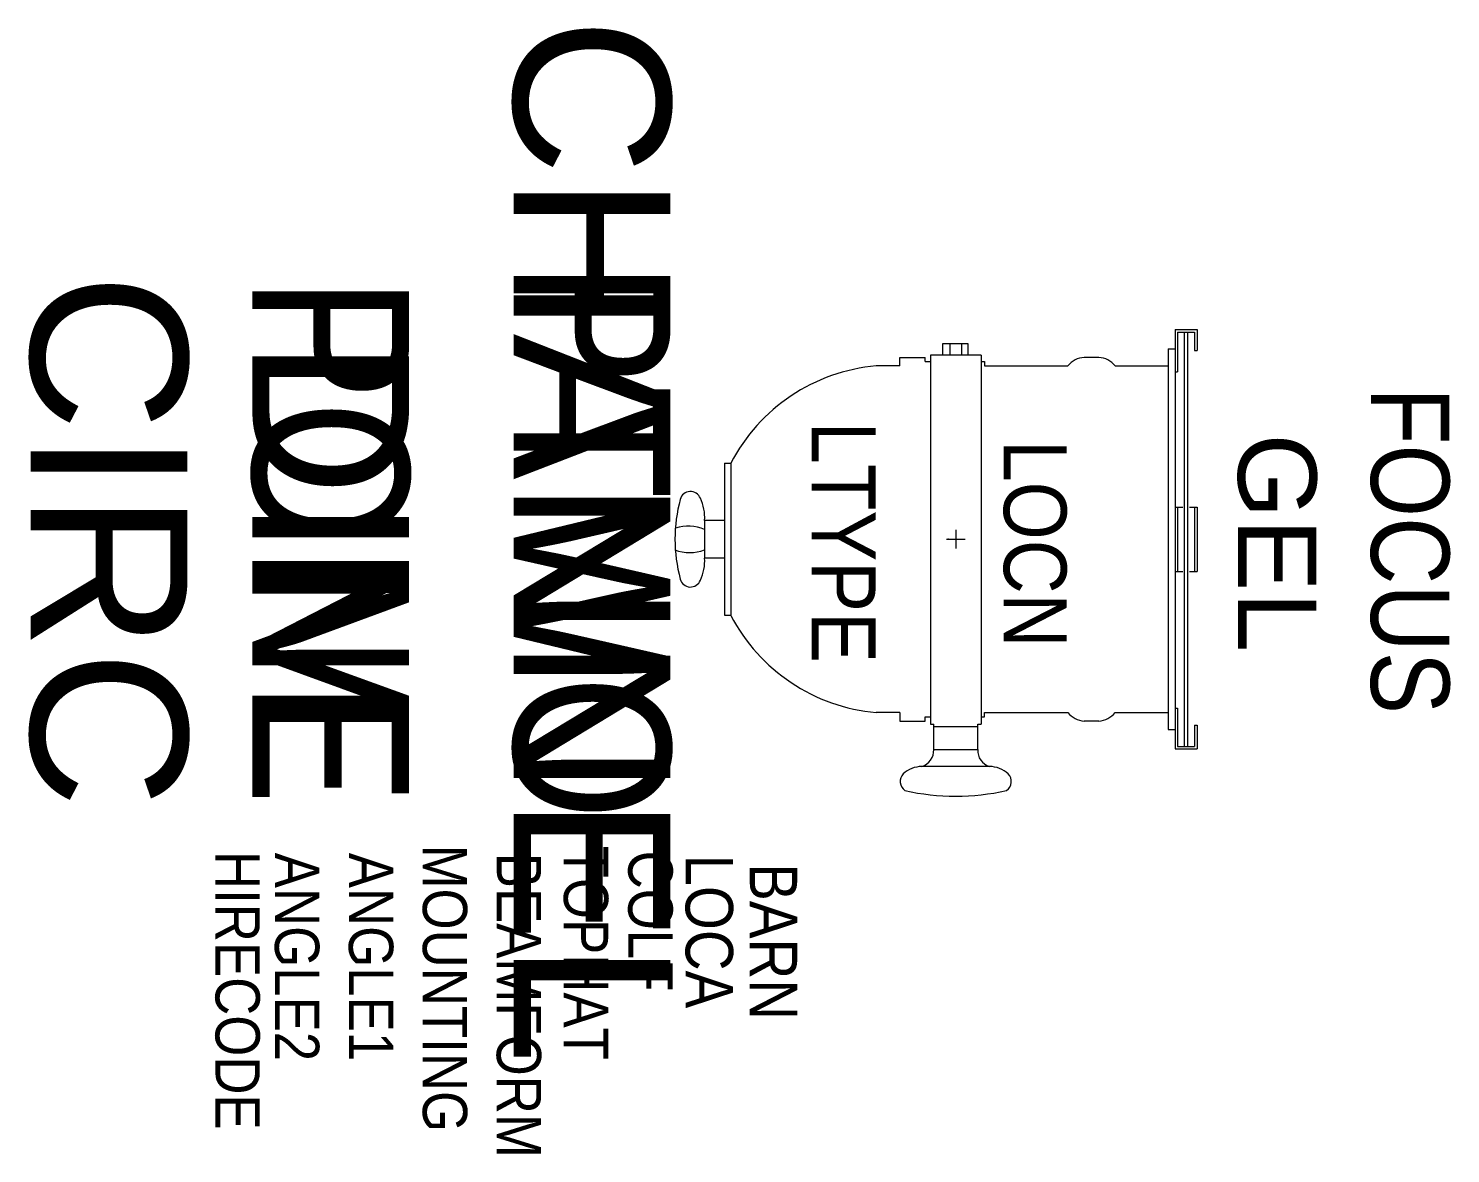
# Model space of a CAD drawing. Extents: x -543 to 228, y -375 to 235.
import ezdxf
from ezdxf.enums import TextEntityAlignment as Align

# ---------------------------------------------------------------- set-up
doc = ezdxf.new("R2010")
doc.units = 0
doc.header["$MEASUREMENT"] = 0
doc.layers.get('0').update_dxf_attribs({"linetype": 'CONTINUOUS'})
for name, color, linetype in [('1STENCIL', 7, 'CONTINUOUS'), ('CHANNEL', 3, 'CONTINUOUS'), ('CIRC', 6, 'CONTINUOUS'), ('DIMMER', 4, 'CONTINUOUS'), ('FOCUS', 7, 'CONTINUOUS'), ('GEL', 1, 'CONTINUOUS'), ('LANTERNS', 4, 'CONTINUOUS'), ('LOCATION', 7, 'CONTINUOUS'), ('MODEL', 6, 'CONTINUOUS'), ('PATCH', 5, 'CONTINUOUS'), ('PATCH2', 5, 'CONTINUOUS')]:
    doc.layers.add(name, color=color, linetype=linetype)
doc.styles.add('ARIAL', font='ARIAL.TTF')

msp = doc.modelspace()

# ---------------------------------------------------------------- linework, layer by layer
for p, q in [((78.39, 72.19), (78.39, -155.19)), ((78.39, 72.19), (90.31, 72.19)), ((79.76, 70.81), (79.76, 49.26)), ((79.76, 70.81), (88.93, 70.81)), ((83.44, -153.85), (83.44, 70.81)), ((85.31, -153.85), (85.31, 70.81)), ((88.93, 70.81), (88.93, 60.72)), ((90.31, 72.19), (90.31, 60.72)), ((-43.7, 64.35), (-43.7, 58.41)), ((-37.44, 64.35), (-37.44, 58.41)), ((-70.86, 57.06), (-57.1, 57.06)), ((-57.1, 54.76), (-54.31, 54.76)), ((-54.31, 58.36), (-54.31, -141.78)), ((-26.8, 58.36), (-54.31, 58.36)), ((-26.8, 58.36), (-26.8, -141.78)), ((-26.8, 54.76), (-25.01, 54.76)), ((37.04, 57.04), (29.13, 57.04)), ((74.72, 61.64), (74.72, -144.68)), ((74.72, 61.64), (78.39, 61.64)), ((88.93, 60.72), (90.31, 60.72)), ((-70.86, 52.47), (-83.65, 52.47)), ((-25.01, 52.47), (20.24, 52.47)), ((45.93, 52.47), (74.72, 52.47)), ((78.39, 49.26), (79.76, 49.26)), ((-165.99, -0.26), (-165.99, -82.78)), ((-165.99, -0.26), (-162.56, -0.26)), ((-162.56, -0.26), (-162.56, -82.78)), ((78.39, -24.1), (82.51, -24.1)), ((79.76, -24.1), (79.76, -58.94)), ((86.18, -24.1), (90.31, -24.1)), ((88.93, -24.1), (88.93, -58.94)), ((90.31, -24.1), (90.31, -58.94)), ((-176.73, -31.28), (-176.73, -51.76)), ((-165.99, -31.28), (-176.73, -31.28)), ((-40.56, -36.48), (-40.56, -46.56)), ((-45.6, -41.52), (-35.51, -41.52)), ((-165.99, -51.76), (-176.73, -51.76)), ((78.39, -58.94), (82.51, -58.94)), ((86.18, -58.94), (90.31, -58.94)), ((-165.99, -82.78), (-162.56, -82.78)), ((-70.86, -135.51), (-83.65, -135.51)), ((-57.1, -137.8), (-54.31, -137.8)), ((-26.8, -137.8), (-25.01, -137.8)), ((-25.01, -135.51), (20.24, -135.51)), ((45.93, -135.51), (74.72, -135.51)), ((78.39, -133.19), (79.76, -133.19)), ((79.76, -133.19), (79.76, -153.82)), ((-70.86, -140.1), (-57.1, -140.1)), ((-54.31, -141.78), (-52.48, -141.8)), ((-52.48, -155.56), (-52.48, -141.8)), ((-28.64, -143.18), (-52.48, -143.18)), ((-28.64, -141.8), (-26.8, -141.78)), ((-28.64, -155.56), (-28.64, -141.8)), ((37.04, -140.08), (29.13, -140.08)), ((74.72, -144.68), (78.39, -144.68)), ((88.93, -142.36), (88.93, -153.82)), ((88.93, -142.36), (90.31, -142.36)), ((90.31, -142.36), (90.31, -155.19)), ((79.76, -153.82), (88.93, -153.82)), ((-52.48, -155.56), (-28.64, -155.56)), ((78.39, -155.19), (90.31, -155.19)), ((-22.22, -164.73), (-58.9, -164.73))]:
    msp.add_line(p, q)
msp.add_lwpolyline([(-33.81, 58.41), (-33.81, 64.35), (-47.66, 64.35), (-47.66, 58.41)], close=True)
for centre, radius, start, end in [((29.91, 44.57), 12.49, 93.57421, 140.76847), ((36.26, 44.57), 12.49, 39.23153, 86.42579), ((-74.85, -46.1), 98.96, 95.10163, 152.40403), ((-109.82, -41.52), 82.96, 164.89615, 195.10385), ((-184.38, -21.31), 5.71, 20.26609, 165.7684), ((-200.23, -29.59), 23.56, 355.88941, 25.82593), ((-185.34, -55.96), 21.59, 66.49506, 109.33367), ((-184.76, -25.67), 23.12, 249.69679, 290.30321), ((-200.23, -53.45), 23.56, 334.17407, 4.11059), ((-184.38, -61.73), 5.71, 194.2316, 339.73391), ((-74.85, -36.94), 98.96, 207.59597, 264.89837), ((29.91, -127.61), 12.49, 219.23153, 266.42579), ((36.26, -127.61), 12.49, 273.57421, 320.76847), ((-64.61, -172.83), 6.06, 137.55429, 234.24068), ((-58.58, -180.44), 15.72, 91.16614, 131.90878), ((-22.54, -180.44), 15.72, 48.09122, 88.83386), ((-16.51, -172.83), 6.06, 305.75932, 42.44571), ((-40.56, -56.78), 124.08, 257.15243, 282.84757)]:
    msp.add_arc(centre, radius, start, end)
for centre, major_axis, start_param, end_param in [((-61.78, -155.88), (6.58, -6.58), 5.812772, 7.102943), ((-19.49, -155.98), (6.48, 6.48), 2.309391, 3.62445)]:
    msp.add_ellipse(centre, major_axis=major_axis, ratio=1, start_param=start_param, end_param=end_param)
msp.add_point((-40.56, -41.52))
at = {"layer": '1STENCIL', "color": 7}
for p, q in [((-70.86, 52.47), (-70.86, 57.06)), ((-57.1, 54.76), (-57.1, 57.06)), ((-25.01, 54.76), (-25.01, 52.47)), ((-70.86, -135.51), (-70.86, -140.1)), ((-57.1, -140.1), (-57.1, -137.8)), ((-25.01, -137.8), (-25.01, -135.51))]:
    msp.add_line(p, q, dxfattribs=at)
at = {"layer": 'LANTERNS', "color": 0}
msp.add_point((-44.56, -41.52), dxfattribs=at)

# ---------------------------------------------------------------- texts
at = {"layer": 'CHANNEL', "style": 'ARIAL'}
msp.add_attdef('CHANNEL', text='', height=85, rotation=270, dxfattribs=at).set_placement((-280.25, -42.25), align=Align.CENTER)
at = {"layer": 'CIRC', "style": 'ARIAL'}
msp.add_attdef('CIRC', text='', height=85, rotation=270, dxfattribs=at).set_placement((-542.14, -42.25), align=Align.CENTER)
at = {"layer": 'DIMMER', "style": 'ARIAL'}
msp.add_attdef('DIM', text='', height=85, rotation=270, dxfattribs=at).set_placement((-421.91, -41.52), align=Align.CENTER)
at = {"layer": 'FOCUS', "width": 0.89}
msp.add_attdef('FOCUS', text='', height=42.5, rotation=270, dxfattribs=at).set_placement((184.63, -47.75), align=Align.CENTER)
at = {"layer": 'GEL', "style": 'ARIAL'}
msp.add_attdef('GEL', text='', height=42.5, rotation=270, dxfattribs=at).set_placement((112.57, -43.49), align=Align.CENTER)
at = {"layer": 'LANTERNS', "color": 0, "width": 0.89, "flags": 1}
for tag, p, s, height in [('HIRECODE', (-441.94, -210.53), 'C', 24.06), ('ANGLE2', (-409.71, -211.5), '180', 24.059), ('ANGLE1', (-369.61, -211.5), '0', 24.06), ('MOUNTING', (-329.52, -207.08), 'STANDARD HOOK CLAMP', 24.059), ('BEAMFORM', (-289.42, -211.5), 'C', 24.06), ('TOPHAT', (-253.05, -207.68), 'Y', 24.06), ('COLF', (-218.09, -210.32), 'N', 24.06), ('LOCA', (-187.02, -212.48), '', 25.72), ('BARN', (-152.22, -217.17), '1', 25.72)]:
    msp.add_attdef(tag, p, s, height=height, rotation=270, dxfattribs=at)
at = {"layer": 'LOCATION', "width": 0.89}
msp.add_attdef('LOCN', text='', height=34, rotation=270, dxfattribs=at).set_placement((-14.47, -44.01), align=Align.CENTER)
at = {"layer": 'MODEL', "width": 0.89}
msp.add_attdef('LTYPE', text='', height=34.68, rotation=270, dxfattribs=at).set_placement((-118.7, -43.13), align=Align.CENTER)
at = {"layer": 'PATCH', "width": 0.89}
msp.add_attdef('PONE', text='', height=85, rotation=270, dxfattribs=at).set_placement((-421.91, -42.25), align=Align.CENTER)
at = {"layer": 'PATCH2', "width": 0.89}
msp.add_attdef('PTWO', text='', height=85, rotation=270, dxfattribs=at).set_placement((-280.25, -42.25), align=Align.CENTER)

doc.saveas('drawing.dxf')
